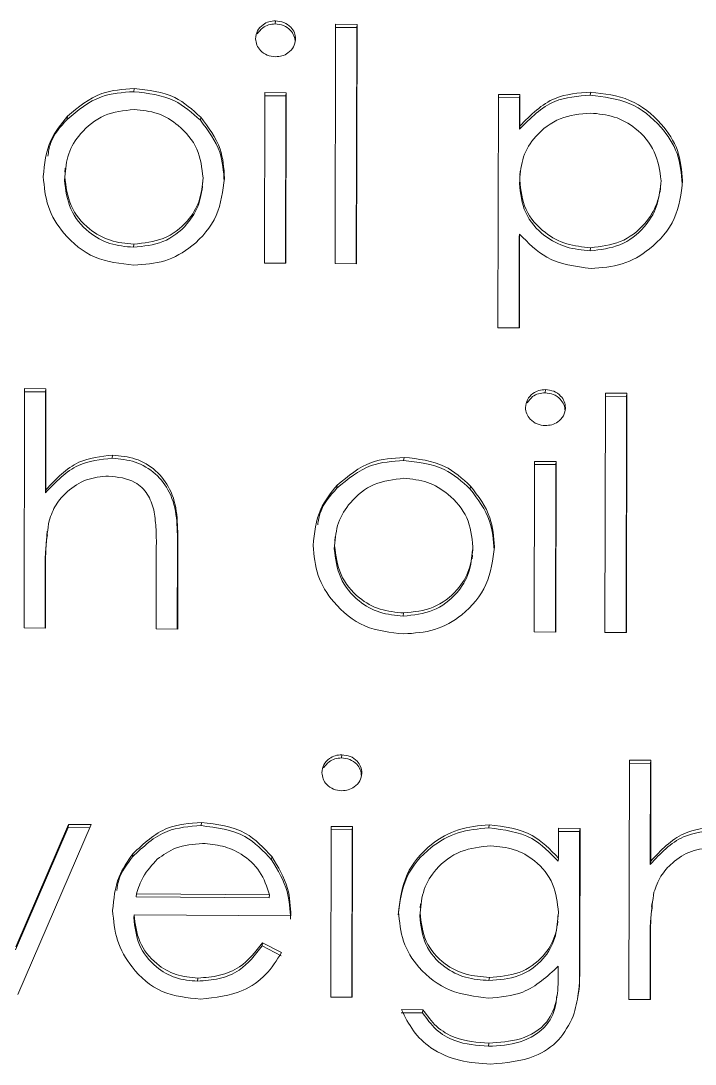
# Model space of a CAD drawing. Extents: x 766778 to 845620, y 133762 to 209800.
# Drawn here: x 788360.56 to 788370.39, y 190692.38 to 190707.61 of the extents above; entities that cross this region are included whole.
import ezdxf

# ---------------------------------------------------------------- set-up
doc = ezdxf.new("R2010")
doc.units = 0
doc.header["$MEASUREMENT"] = 0
doc.layers.get('0').update_dxf_attribs({"color": 1, "linetype": 'CONTINUOUS'})

# ---------------------------------------------------------------- blocks, each defined once
blk = doc.blocks.new('fifui')
at = {"color": 252, "linetype": 'Continuous', "lineweight": 5}
for p, q in [((405082.302, -8302.116), (405082.307, -8302.07)), ((405083.183, -8302.119), (405083.497, -8302.121)), ((405083.183, -8305.613), (405083.183, -8302.119)), ((405083.183, -8302.165), (405083.492, -8302.167)), ((405083.492, -8302.167), (405083.497, -8302.121)), ((405083.492, -8302.167), (405083.492, -8305.615)), ((405083.497, -8302.121), (405083.497, -8305.615)), ((405082.595, -8302.381), (405082.6, -8302.335)), ((405080.241, -8303.108), (405080.246, -8303.062)), ((405086.902, -8303.148), (405086.908, -8303.102)), ((405082.151, -8303.118), (405082.465, -8303.119)), ((405082.151, -8305.607), (405082.151, -8303.118)), ((405082.151, -8303.163), (405082.46, -8303.165)), ((405082.46, -8303.165), (405082.465, -8303.119)), ((405082.46, -8303.165), (405082.46, -8305.609)), ((405082.465, -8303.119), (405082.465, -8305.609)), ((405085.56, -8303.138), (405085.874, -8303.14)), ((405085.56, -8306.545), (405085.56, -8303.138)), ((405085.56, -8303.184), (405085.869, -8303.186)), ((405085.869, -8303.186), (405085.874, -8303.14)), ((405085.869, -8303.186), (405085.869, -8303.646)), ((405085.874, -8303.14), (405085.874, -8303.601)), ((405079.267, -8303.515), (405079.272, -8303.469)), ((405081.213, -8303.524), (405081.218, -8303.478)), ((405085.869, -8303.646), (405085.874, -8303.601)), ((405079.243, -8304.226), (405079.237, -8304.283)), ((405085.882, -8304.258), (405085.876, -8304.315)), ((405079.23, -8304.4), (405079.236, -8304.354)), ((405081.563, -8304.412), (405081.568, -8304.366)), ((405085.869, -8304.436), (405085.874, -8304.39)), ((405088.247, -8304.438), (405088.252, -8304.392)), ((405081.24, -8304.543), (405081.247, -8304.485)), ((405087.924, -8304.562), (405087.931, -8304.505)), ((405085.869, -8305.224), (405085.874, -8305.178)), ((405085.869, -8305.224), (405085.869, -8306.547)), ((405085.874, -8305.178), (405085.874, -8306.547)), ((405080.24, -8305.379), (405080.245, -8305.334)), ((405086.904, -8305.419), (405086.91, -8305.374)), ((405082.465, -8305.609), (405082.151, -8305.607)), ((405083.497, -8305.615), (405083.183, -8305.613)), ((405085.874, -8306.547), (405085.56, -8306.545)), ((405078.653, -8307.445), (405078.967, -8307.447)), ((405078.653, -8310.94), (405078.653, -8307.445)), ((405078.653, -8307.491), (405078.961, -8307.493)), ((405078.961, -8307.493), (405078.967, -8307.447)), ((405078.961, -8307.493), (405078.961, -8308.968)), ((405078.967, -8307.447), (405078.967, -8308.922)), ((405086.249, -8307.493), (405086.254, -8307.447)), ((405087.13, -8307.496), (405087.444, -8307.498)), ((405087.13, -8310.991), (405087.13, -8307.496)), ((405087.439, -8307.544), (405087.444, -8307.498)), ((405087.444, -8307.498), (405087.444, -8310.992)), ((405087.13, -8307.542), (405087.439, -8307.544)), ((405087.439, -8307.544), (405087.439, -8310.992)), ((405086.542, -8307.758), (405086.547, -8307.713)), ((405079.934, -8308.46), (405079.939, -8308.414)), ((405084.188, -8308.485), (405084.194, -8308.44)), ((405086.099, -8308.495), (405086.413, -8308.497)), ((405086.099, -8310.984), (405086.099, -8308.495)), ((405086.099, -8308.541), (405086.407, -8308.542)), ((405086.407, -8308.542), (405086.413, -8308.497)), ((405086.407, -8308.542), (405086.407, -8310.986)), ((405086.413, -8308.497), (405086.413, -8310.986)), ((405083.214, -8308.892), (405083.219, -8308.846)), ((405085.16, -8308.901), (405085.165, -8308.856)), ((405078.961, -8308.968), (405078.967, -8308.922)), ((405078.988, -8309.527), (405078.982, -8309.584)), ((405083.191, -8309.603), (405083.184, -8309.66)), ((405080.581, -8310.951), (405080.581, -8309.78)), ((405080.89, -8309.728), (405080.89, -8310.953)), ((405080.895, -8309.682), (405080.895, -8310.953)), ((405083.178, -8309.777), (405083.183, -8309.731)), ((405085.51, -8309.789), (405085.516, -8309.743)), ((405085.188, -8309.92), (405085.194, -8309.863)), ((405078.961, -8310.087), (405078.961, -8310.941)), ((405078.967, -8310.041), (405078.967, -8310.941)), ((405084.187, -8310.757), (405084.192, -8310.711)), ((405078.967, -8310.941), (405078.653, -8310.94)), ((405080.895, -8310.953), (405080.581, -8310.951)), ((405086.413, -8310.986), (405086.099, -8310.984)), ((405087.444, -8310.992), (405087.13, -8310.991)), ((405083.289, -8312.829), (405083.294, -8312.783)), ((405087.489, -8312.852), (405087.803, -8312.854)), ((405087.489, -8316.346), (405087.489, -8312.852)), ((405087.798, -8312.9), (405087.803, -8312.854)), ((405087.803, -8312.854), (405087.803, -8314.329)), ((405087.489, -8312.898), (405087.798, -8312.9)), ((405087.798, -8312.9), (405087.798, -8314.375)), ((405083.581, -8313.094), (405083.587, -8313.048)), ((405078.535, -8315.639), (405079.304, -8313.853)), ((405078.54, -8315.594), (405079.309, -8313.807)), ((405079.639, -8313.809), (405078.571, -8316.293)), ((405079.304, -8313.853), (405079.309, -8313.807)), ((405079.304, -8313.853), (405079.62, -8313.855)), ((405079.309, -8313.807), (405079.639, -8313.809)), ((405081.242, -8313.821), (405081.247, -8313.775)), ((405083.138, -8313.83), (405083.452, -8313.832)), ((405083.138, -8316.32), (405083.138, -8313.83)), ((405083.138, -8313.876), (405083.447, -8313.878)), ((405083.447, -8313.878), (405083.452, -8313.832)), ((405083.447, -8313.878), (405083.447, -8316.322)), ((405083.452, -8313.832), (405083.452, -8316.322)), ((405085.44, -8313.846), (405085.445, -8313.801)), ((405086.458, -8313.85), (405086.772, -8313.852)), ((405086.458, -8314.286), (405086.458, -8313.85)), ((405086.458, -8313.896), (405086.766, -8313.898)), ((405086.766, -8313.898), (405086.772, -8313.852)), ((405086.766, -8313.898), (405086.766, -8315.874)), ((405086.772, -8313.852), (405086.772, -8315.828)), ((405080.243, -8314.279), (405080.248, -8314.233)), ((405082.272, -8314.317), (405082.277, -8314.272)), ((405086.452, -8314.332), (405086.458, -8314.286)), ((405087.798, -8314.375), (405087.803, -8314.329)), ((405080.295, -8314.864), (405080.3, -8314.818)), ((405080.3, -8314.818), (405082.241, -8314.83)), ((405082.236, -8314.875), (405082.241, -8314.83)), ((405080.295, -8314.864), (405082.236, -8314.875)), ((405084.447, -8314.958), (405084.441, -8315.015)), ((405087.825, -8314.934), (405087.818, -8314.991)), ((405080.262, -8315.169), (405080.267, -8315.124)), ((405082.555, -8315.137), (405080.267, -8315.124)), ((405084.434, -8315.133), (405084.439, -8315.087)), ((405086.445, -8315.265), (405086.451, -8315.208)), ((405087.803, -8315.448), (405087.803, -8316.348)), ((405082.136, -8315.574), (405082.142, -8315.528)), ((405082.136, -8315.574), (405082.415, -8315.718)), ((405082.142, -8315.528), (405082.42, -8315.672)), ((405087.798, -8315.494), (405087.798, -8316.348)), ((405086.458, -8315.992), (405086.458, -8315.863)), ((405081.195, -8316.092), (405081.2, -8316.046)), ((405085.447, -8316.074), (405085.452, -8316.028)), ((405083.452, -8316.322), (405083.138, -8316.32)), ((405086.438, -8316.315), (405086.445, -8316.258)), ((405087.803, -8316.348), (405087.489, -8316.346)), ((405084.17, -8316.501), (405084.484, -8316.503)), ((405084.479, -8316.549), (405084.484, -8316.503)), ((405084.165, -8316.547), (405084.479, -8316.549)), ((405085.44, -8317.035), (405085.445, -8316.989))]:
    blk.add_line(p, q, dxfattribs=at)
for points, knots in [([(405082.017, -8302.332), (405082.022, -8302.292), (405082.034, -8302.211), (405082.116, -8302.127), (405082.21, -8302.077), (405082.274, -8302.073), (405082.307, -8302.07)], [0, 0, 0, 0, 0.279309, 0.558911, 0.779445, 1, 1, 1, 1]), ([(405082.041, -8302.262), (405082.065, -8302.23), (405082.108, -8302.172), (405082.205, -8302.123), (405082.269, -8302.118), (405082.302, -8302.116)], [0, 0, 0, 0, 0.387977, 0.694008, 1, 1, 1, 1]), ([(405082.302, -8302.116), (405082.343, -8302.12), (405082.426, -8302.129), (405082.522, -8302.199), (405082.584, -8302.286), (405082.591, -8302.35), (405082.595, -8302.381)], [0, 0, 0, 0, 0.279862, 0.559861, 0.779926, 1, 1, 1, 1]), ([(405082.307, -8302.07), (405082.348, -8302.075), (405082.432, -8302.083), (405082.527, -8302.153), (405082.59, -8302.24), (405082.596, -8302.304), (405082.6, -8302.335)], [0, 0, 0, 0, 0.279867, 0.559843, 0.779884, 1, 1, 1, 1]), ([(405082.307, -8302.594), (405082.266, -8302.59), (405082.184, -8302.581), (405082.089, -8302.512), (405082.028, -8302.426), (405082.02, -8302.363), (405082.017, -8302.332)], [0, 0, 0, 0, 0.2797777, 0.5597135, 0.7799329, 1, 1, 1, 1]), ([(405082.6, -8302.335), (405082.594, -8302.376), (405082.582, -8302.456), (405082.498, -8302.538), (405082.404, -8302.588), (405082.339, -8302.592), (405082.307, -8302.594)], [0, 0, 0, 0, 0.2791465, 0.5588579, 0.7793593, 1, 1, 1, 1]), ([(405079.267, -8303.515), (405079.425, -8303.382), (405079.708, -8303.145), (405080.078, -8303.12), (405080.241, -8303.108)], [0, 0, 0, 0, 0.558887, 1, 1, 1, 1]), ([(405079.272, -8303.469), (405079.43, -8303.336), (405079.713, -8303.099), (405080.083, -8303.074), (405080.246, -8303.062)], [0, 0, 0, 0, 0.558876, 1, 1, 1, 1]), ([(405080.241, -8303.108), (405080.449, -8303.131), (405080.82, -8303.171), (405081.092, -8303.416), (405081.213, -8303.524)], [0, 0, 0, 0, 0.559189, 1, 1, 1, 1]), ([(405080.246, -8303.062), (405080.454, -8303.085), (405080.825, -8303.125), (405081.098, -8303.37), (405081.218, -8303.478)], [0, 0, 0, 0, 0.559177, 1, 1, 1, 1]), ([(405085.874, -8303.601), (405086.034, -8303.438), (405086.319, -8303.147), (405086.727, -8303.116), (405086.908, -8303.102)], [0, 0, 0, 0, 0.558414, 1, 1, 1, 1]), ([(405086.908, -8303.102), (405087.104, -8303.125), (405087.496, -8303.171), (405087.933, -8303.52), (405088.209, -8303.942), (405088.238, -8304.242), (405088.252, -8304.392)], [0, 0, 0, 0, 0.279624, 0.559432, 0.779704, 1, 1, 1, 1]), ([(405085.869, -8303.646), (405086.028, -8303.484), (405086.313, -8303.193), (405086.722, -8303.162), (405086.902, -8303.148)], [0, 0, 0, 0, 0.558422, 1, 1, 1, 1]), ([(405086.902, -8303.148), (405087.098, -8303.171), (405087.491, -8303.217), (405087.928, -8303.566), (405088.204, -8303.987), (405088.232, -8304.288), (405088.247, -8304.438)], [0, 0, 0, 0, 0.279623, 0.559433, 0.779699, 1, 1, 1, 1]), ([(405080.245, -8303.368), (405080.096, -8303.385), (405079.797, -8303.419), (405079.469, -8303.689), (405079.266, -8304.011), (405079.246, -8304.239), (405079.236, -8304.354)], [0, 0, 0, 0, 0.279487, 0.559261, 0.779549, 1, 1, 1, 1]), ([(405081.254, -8304.366), (405081.237, -8304.22), (405081.203, -8303.929), (405080.926, -8303.606), (405080.597, -8303.402), (405080.362, -8303.379), (405080.245, -8303.368)], [0, 0, 0, 0, 0.279586, 0.559401, 0.779656, 1, 1, 1, 1]), ([(405086.905, -8303.408), (405086.753, -8303.423), (405086.45, -8303.453), (405086.109, -8303.715), (405085.904, -8304.043), (405085.884, -8304.274), (405085.874, -8304.39)], [0, 0, 0, 0, 0.279746, 0.559312, 0.779518, 1, 1, 1, 1]), ([(405087.938, -8304.394), (405087.917, -8304.248), (405087.875, -8303.957), (405087.599, -8303.631), (405087.258, -8303.442), (405087.022, -8303.419), (405086.905, -8303.408)], [0, 0, 0, 0, 0.2793915, 0.5590904, 0.779513, 1, 1, 1, 1]), ([(405078.922, -8304.35), (405078.94, -8304.166), (405078.973, -8303.839), (405079.181, -8303.582), (405079.272, -8303.469)], [0, 0, 0, 0, 0.559293, 1, 1, 1, 1]), ([(405078.989, -8304.05), (405078.998, -8303.988), (405079.028, -8303.784), (405079.169, -8303.625), (405079.267, -8303.515)], [0, 0, 0, 0, 0.304242, 1, 1, 1, 1]), ([(405081.213, -8303.524), (405081.326, -8303.673), (405081.528, -8303.94), (405081.552, -8304.267), (405081.563, -8304.412)], [0, 0, 0, 0, 0.559224, 1, 1, 1, 1]), ([(405081.218, -8303.478), (405081.331, -8303.627), (405081.533, -8303.894), (405081.557, -8304.221), (405081.568, -8304.366)], [0, 0, 0, 0, 0.559215, 1, 1, 1, 1]), ([(405080.246, -8305.639), (405080.05, -8305.619), (405079.659, -8305.578), (405079.228, -8305.222), (405078.964, -8304.798), (405078.936, -8304.499), (405078.922, -8304.35)], [0, 0, 0, 0, 0.279775, 0.559177, 0.779593, 1, 1, 1, 1]), ([(405079.23, -8304.4), (405079.249, -8304.544), (405079.286, -8304.832), (405079.553, -8305.159), (405079.891, -8305.347), (405080.123, -8305.369), (405080.24, -8305.379)], [0, 0, 0, 0, 0.279616, 0.559171, 0.779517, 1, 1, 1, 1]), ([(405079.236, -8304.354), (405079.254, -8304.498), (405079.292, -8304.786), (405079.559, -8305.114), (405079.896, -8305.301), (405080.129, -8305.323), (405080.245, -8305.334)], [0, 0, 0, 0, 0.279617, 0.55916, 0.779506, 1, 1, 1, 1]), ([(405080.24, -8305.379), (405080.388, -8305.364), (405080.684, -8305.333), (405081.019, -8305.075), (405081.215, -8304.751), (405081.238, -8304.525), (405081.249, -8304.412)], [0, 0, 0, 0, 0.279752, 0.559114, 0.77961, 1, 1, 1, 1]), ([(405080.245, -8305.334), (405080.393, -8305.318), (405080.689, -8305.287), (405081.025, -8305.029), (405081.22, -8304.705), (405081.243, -8304.479), (405081.254, -8304.366)], [0, 0, 0, 0, 0.279742, 0.55911, 0.7796, 1, 1, 1, 1]), ([(405081.568, -8304.366), (405081.544, -8304.555), (405081.496, -8304.933), (405081.144, -8305.356), (405080.706, -8305.608), (405080.4, -8305.629), (405080.246, -8305.639)], [0, 0, 0, 0, 0.279522, 0.559383, 0.779508, 1, 1, 1, 1]), ([(405085.869, -8304.436), (405085.886, -8304.583), (405085.919, -8304.878), (405086.205, -8305.202), (405086.55, -8305.384), (405086.786, -8305.408), (405086.904, -8305.419)], [0, 0, 0, 0, 0.279654, 0.558873, 0.779453, 1, 1, 1, 1]), ([(405085.874, -8304.39), (405085.891, -8304.537), (405085.924, -8304.832), (405086.211, -8305.156), (405086.555, -8305.339), (405086.792, -8305.362), (405086.91, -8305.374)], [0, 0, 0, 0, 0.279654, 0.558874, 0.779453, 1, 1, 1, 1]), ([(405086.904, -8305.419), (405087.054, -8305.402), (405087.353, -8305.367), (405087.689, -8305.106), (405087.893, -8304.782), (405087.919, -8304.554), (405087.933, -8304.44)], [0, 0, 0, 0, 0.2796242, 0.559243, 0.7797726, 1, 1, 1, 1]), ([(405086.91, -8305.374), (405087.059, -8305.356), (405087.358, -8305.322), (405087.695, -8305.06), (405087.898, -8304.736), (405087.925, -8304.508), (405087.938, -8304.394)], [0, 0, 0, 0, 0.2796249, 0.5592478, 0.7797743, 1, 1, 1, 1]), ([(405088.252, -8304.392), (405088.229, -8304.584), (405088.183, -8304.967), (405087.818, -8305.386), (405087.381, -8305.643), (405087.072, -8305.667), (405086.917, -8305.679)], [0, 0, 0, 0, 0.279538, 0.559272, 0.779555, 1, 1, 1, 1]), ([(405086.917, -8305.679), (405086.69, -8305.648), (405086.282, -8305.593), (405085.999, -8305.305), (405085.874, -8305.178)], [0, 0, 0, 0, 0.558467, 1, 1, 1, 1]), ([(405085.964, -8307.709), (405085.97, -8307.669), (405085.981, -8307.589), (405086.063, -8307.505), (405086.157, -8307.454), (405086.222, -8307.45), (405086.254, -8307.447)], [0, 0, 0, 0, 0.279274, 0.558888, 0.779441, 1, 1, 1, 1]), ([(405085.988, -8307.64), (405086.012, -8307.607), (405086.056, -8307.549), (405086.152, -8307.5), (405086.217, -8307.496), (405086.249, -8307.493)], [0, 0, 0, 0, 0.387974, 0.693981, 1, 1, 1, 1]), ([(405086.249, -8307.493), (405086.291, -8307.498), (405086.374, -8307.506), (405086.469, -8307.576), (405086.532, -8307.663), (405086.539, -8307.727), (405086.542, -8307.758)], [0, 0, 0, 0, 0.279882, 0.559867, 0.779916, 1, 1, 1, 1]), ([(405086.254, -8307.447), (405086.296, -8307.452), (405086.379, -8307.461), (405086.475, -8307.53), (405086.537, -8307.617), (405086.544, -8307.681), (405086.547, -8307.713)], [0, 0, 0, 0, 0.2798704, 0.5598692, 0.7799135, 1, 1, 1, 1]), ([(405086.254, -8307.972), (405086.213, -8307.967), (405086.131, -8307.958), (405086.037, -8307.889), (405085.975, -8307.803), (405085.968, -8307.741), (405085.964, -8307.709)], [0, 0, 0, 0, 0.279779, 0.55969, 0.779905, 1, 1, 1, 1]), ([(405086.547, -8307.713), (405086.541, -8307.753), (405086.529, -8307.833), (405086.445, -8307.916), (405086.352, -8307.965), (405086.287, -8307.969), (405086.254, -8307.972)], [0, 0, 0, 0, 0.279173, 0.558878, 0.77936, 1, 1, 1, 1]), ([(405078.967, -8308.922), (405079.115, -8308.763), (405079.38, -8308.48), (405079.768, -8308.434), (405079.939, -8308.414)], [0, 0, 0, 0, 0.559941, 1, 1, 1, 1]), ([(405079.939, -8308.414), (405080.054, -8308.425), (405080.283, -8308.445), (405080.584, -8308.627), (405080.89, -8309.026), (405080.893, -8309.411), (405080.895, -8309.682)], [0, 0, 0, 0, 0.187021, 0.373898, 0.560602, 1, 1, 1, 1]), ([(405083.219, -8308.846), (405083.377, -8308.714), (405083.66, -8308.476), (405084.03, -8308.451), (405084.194, -8308.44)], [0, 0, 0, 0, 0.558876, 1, 1, 1, 1]), ([(405084.194, -8308.44), (405084.401, -8308.462), (405084.772, -8308.502), (405085.045, -8308.747), (405085.165, -8308.856)], [0, 0, 0, 0, 0.559182, 1, 1, 1, 1]), ([(405078.961, -8308.968), (405079.11, -8308.809), (405079.375, -8308.525), (405079.763, -8308.48), (405079.934, -8308.46)], [0, 0, 0, 0, 0.559946, 1, 1, 1, 1]), ([(405079.934, -8308.46), (405080.049, -8308.47), (405080.278, -8308.491), (405080.579, -8308.673), (405080.885, -8309.072), (405080.888, -8309.457), (405080.89, -8309.728)], [0, 0, 0, 0, 0.18702, 0.373897, 0.5606, 1, 1, 1, 1]), ([(405083.214, -8308.892), (405083.372, -8308.759), (405083.655, -8308.522), (405084.025, -8308.497), (405084.188, -8308.485)], [0, 0, 0, 0, 0.558877, 1, 1, 1, 1]), ([(405084.188, -8308.485), (405084.396, -8308.508), (405084.767, -8308.548), (405085.04, -8308.793), (405085.16, -8308.901)], [0, 0, 0, 0, 0.559177, 1, 1, 1, 1]), ([(405079.884, -8308.72), (405079.773, -8308.73), (405079.551, -8308.751), (405079.292, -8308.925), (405079.103, -8309.134), (405079.044, -8309.294), (405079.015, -8309.374)], [0, 0, 0, 0, 0.279551, 0.55939, 0.779721, 1, 1, 1, 1]), ([(405080.545, -8309.213), (405080.519, -8309.134), (405080.467, -8308.977), (405080.241, -8308.757), (405080.019, -8308.734), (405079.884, -8308.72)], [0, 0, 0, 0, 0.2813207, 0.5614835, 1, 1, 1, 1]), ([(405084.192, -8308.745), (405084.043, -8308.762), (405083.744, -8308.796), (405083.417, -8309.066), (405083.213, -8309.388), (405083.193, -8309.617), (405083.183, -8309.731)], [0, 0, 0, 0, 0.279486, 0.55926, 0.779548, 1, 1, 1, 1]), ([(405085.202, -8309.743), (405085.184, -8309.597), (405085.15, -8309.306), (405084.874, -8308.984), (405084.545, -8308.779), (405084.31, -8308.757), (405084.192, -8308.745)], [0, 0, 0, 0, 0.279587, 0.559401, 0.779656, 1, 1, 1, 1]), ([(405082.869, -8309.727), (405082.888, -8309.544), (405082.921, -8309.216), (405083.128, -8308.959), (405083.219, -8308.846)], [0, 0, 0, 0, 0.559286, 1, 1, 1, 1]), ([(405082.936, -8309.427), (405082.945, -8309.365), (405082.976, -8309.161), (405083.116, -8309.002), (405083.214, -8308.892)], [0, 0, 0, 0, 0.304269, 1, 1, 1, 1]), ([(405085.165, -8308.856), (405085.278, -8309.005), (405085.48, -8309.271), (405085.505, -8309.599), (405085.516, -8309.743)], [0, 0, 0, 0, 0.559213, 1, 1, 1, 1]), ([(405085.16, -8308.901), (405085.273, -8309.05), (405085.475, -8309.317), (405085.5, -8309.644), (405085.51, -8309.789)], [0, 0, 0, 0, 0.559214, 1, 1, 1, 1]), ([(405080.581, -8309.78), (405080.582, -8309.674), (405080.583, -8309.484), (405080.557, -8309.296), (405080.545, -8309.213)], [0, 0, 0, 0, 0.560293, 1, 1, 1, 1]), ([(405079.015, -8309.374), (405078.997, -8309.498), (405078.966, -8309.719), (405078.966, -8309.943), (405078.967, -8310.041)], [0, 0, 0, 0, 0.559644, 1, 1, 1, 1]), ([(405078.991, -8309.58), (405078.982, -8309.65), (405078.959, -8309.819), (405078.96, -8309.989), (405078.961, -8310.087)], [0, 0, 0, 0, 0.419956, 1, 1, 1, 1]), ([(405084.194, -8311.017), (405083.998, -8310.996), (405083.606, -8310.955), (405083.175, -8310.599), (405082.911, -8310.175), (405082.883, -8309.876), (405082.869, -8309.727)], [0, 0, 0, 0, 0.279775, 0.559177, 0.779593, 1, 1, 1, 1]), ([(405083.178, -8309.777), (405083.196, -8309.921), (405083.234, -8310.209), (405083.501, -8310.537), (405083.838, -8310.724), (405084.071, -8310.746), (405084.187, -8310.757)], [0, 0, 0, 0, 0.279618, 0.559159, 0.779506, 1, 1, 1, 1]), ([(405083.183, -8309.731), (405083.202, -8309.875), (405083.239, -8310.163), (405083.506, -8310.491), (405083.843, -8310.678), (405084.076, -8310.7), (405084.192, -8310.711)], [0, 0, 0, 0, 0.279625, 0.559171, 0.779517, 1, 1, 1, 1]), ([(405084.187, -8310.757), (405084.335, -8310.741), (405084.632, -8310.71), (405084.967, -8310.452), (405085.162, -8310.128), (405085.185, -8309.902), (405085.196, -8309.789)], [0, 0, 0, 0, 0.279744, 0.559113, 0.77961, 1, 1, 1, 1]), ([(405084.192, -8310.711), (405084.341, -8310.695), (405084.637, -8310.664), (405084.972, -8310.406), (405085.168, -8310.082), (405085.19, -8309.856), (405085.202, -8309.743)], [0, 0, 0, 0, 0.279745, 0.559116, 0.779609, 1, 1, 1, 1]), ([(405085.516, -8309.743), (405085.492, -8309.932), (405085.443, -8310.311), (405085.091, -8310.734), (405084.654, -8310.985), (405084.347, -8311.006), (405084.194, -8311.017)], [0, 0, 0, 0, 0.279525, 0.55938, 0.779508, 1, 1, 1, 1]), ([(405083.004, -8313.045), (405083.009, -8313.005), (405083.021, -8312.924), (405083.103, -8312.84), (405083.196, -8312.79), (405083.261, -8312.785), (405083.294, -8312.783)], [0, 0, 0, 0, 0.279269, 0.558894, 0.779443, 1, 1, 1, 1]), ([(405083.027, -8312.975), (405083.052, -8312.943), (405083.095, -8312.885), (405083.192, -8312.836), (405083.256, -8312.831), (405083.289, -8312.829)], [0, 0, 0, 0, 0.387936, 0.694006, 1, 1, 1, 1]), ([(405083.289, -8312.829), (405083.33, -8312.833), (405083.413, -8312.842), (405083.509, -8312.911), (405083.571, -8312.999), (405083.578, -8313.062), (405083.581, -8313.094)], [0, 0, 0, 0, 0.2798645, 0.5598655, 0.7798863, 1, 1, 1, 1]), ([(405083.294, -8312.783), (405083.335, -8312.788), (405083.418, -8312.796), (405083.514, -8312.866), (405083.576, -8312.953), (405083.583, -8313.017), (405083.587, -8313.048)], [0, 0, 0, 0, 0.279882, 0.559867, 0.779916, 1, 1, 1, 1]), ([(405083.294, -8313.307), (405083.253, -8313.303), (405083.171, -8313.294), (405083.076, -8313.225), (405083.014, -8313.139), (405083.007, -8313.076), (405083.004, -8313.045)], [0, 0, 0, 0, 0.2798073, 0.5596858, 0.7799221, 1, 1, 1, 1]), ([(405083.587, -8313.048), (405083.581, -8313.088), (405083.569, -8313.169), (405083.485, -8313.251), (405083.391, -8313.301), (405083.326, -8313.305), (405083.294, -8313.307)], [0, 0, 0, 0, 0.279178, 0.558867, 0.779357, 1, 1, 1, 1]), ([(405080.243, -8314.279), (405080.399, -8314.13), (405080.681, -8313.862), (405081.07, -8313.834), (405081.242, -8313.821)], [0, 0, 0, 0, 0.55857, 1, 1, 1, 1]), ([(405080.248, -8314.233), (405080.405, -8314.084), (405080.686, -8313.816), (405081.075, -8313.788), (405081.247, -8313.775)], [0, 0, 0, 0, 0.558579, 1, 1, 1, 1]), ([(405081.242, -8313.821), (405081.469, -8313.848), (405081.876, -8313.897), (405082.15, -8314.189), (405082.272, -8314.317)], [0, 0, 0, 0, 0.558913, 1, 1, 1, 1]), ([(405081.247, -8313.775), (405081.474, -8313.802), (405081.881, -8313.851), (405082.156, -8314.143), (405082.277, -8314.272)], [0, 0, 0, 0, 0.558929, 1, 1, 1, 1]), ([(405084.12, -8315.119), (405084.144, -8314.931), (405084.194, -8314.554), (405084.55, -8314.137), (405084.985, -8313.89), (405085.288, -8313.861), (405085.44, -8313.846)], [0, 0, 0, 0, 0.2795408, 0.5591113, 0.7796328, 1, 1, 1, 1]), ([(405084.125, -8315.073), (405084.15, -8314.885), (405084.199, -8314.509), (405084.555, -8314.092), (405084.99, -8313.844), (405085.294, -8313.815), (405085.445, -8313.801)], [0, 0, 0, 0, 0.279549, 0.55911, 0.779639, 1, 1, 1, 1]), ([(405085.44, -8313.846), (405085.662, -8313.874), (405086.06, -8313.923), (405086.332, -8314.207), (405086.452, -8314.332)], [0, 0, 0, 0, 0.558597, 1, 1, 1, 1]), ([(405085.445, -8313.801), (405085.668, -8313.828), (405086.066, -8313.877), (405086.337, -8314.161), (405086.458, -8314.286)], [0, 0, 0, 0, 0.558596, 1, 1, 1, 1]), ([(405087.798, -8314.375), (405087.946, -8314.216), (405088.212, -8313.932), (405088.6, -8313.887), (405088.771, -8313.866)], [0, 0, 0, 0, 0.55993, 1, 1, 1, 1]), ([(405087.803, -8314.329), (405087.952, -8314.17), (405088.217, -8313.886), (405088.605, -8313.841), (405088.776, -8313.821)], [0, 0, 0, 0, 0.559946, 1, 1, 1, 1]), ([(405081.263, -8314.081), (405081.128, -8314.092), (405080.885, -8314.111), (405080.69, -8314.25), (405080.604, -8314.311)], [0, 0, 0, 0, 0.559458, 1, 1, 1, 1]), ([(405082.241, -8314.83), (405082.203, -8314.712), (405082.126, -8314.476), (405081.857, -8314.237), (405081.56, -8314.106), (405081.362, -8314.089), (405081.263, -8314.081)], [0, 0, 0, 0, 0.280137, 0.559194, 0.7796, 1, 1, 1, 1]), ([(405085.471, -8314.107), (405085.32, -8314.123), (405085.019, -8314.156), (405084.676, -8314.414), (405084.474, -8314.742), (405084.451, -8314.972), (405084.439, -8315.087)], [0, 0, 0, 0, 0.27975, 0.559283, 0.779622, 1, 1, 1, 1]), ([(405086.458, -8315.082), (405086.443, -8314.938), (405086.412, -8314.652), (405086.148, -8314.327), (405085.815, -8314.141), (405085.586, -8314.118), (405085.471, -8314.107)], [0, 0, 0, 0, 0.279812, 0.55909, 0.77958, 1, 1, 1, 1]), ([(405088.721, -8314.126), (405088.61, -8314.137), (405088.388, -8314.158), (405088.129, -8314.331), (405087.939, -8314.54), (405087.881, -8314.7), (405087.852, -8314.78)], [0, 0, 0, 0, 0.2795554, 0.5593853, 0.7797078, 1, 1, 1, 1]), ([(405079.953, -8315.063), (405079.969, -8314.894), (405079.997, -8314.592), (405080.171, -8314.343), (405080.248, -8314.233)], [0, 0, 0, 0, 0.559423, 1, 1, 1, 1]), ([(405080.012, -8314.77), (405080.019, -8314.719), (405080.045, -8314.536), (405080.16, -8314.387), (405080.243, -8314.279)], [0, 0, 0, 0, 0.2818799, 1, 1, 1, 1]), ([(405080.604, -8314.311), (405080.528, -8314.394), (405080.392, -8314.544), (405080.328, -8314.734), (405080.3, -8314.818)], [0, 0, 0, 0, 0.558797, 1, 1, 1, 1]), ([(405082.272, -8314.317), (405082.363, -8314.468), (405082.526, -8314.737), (405082.542, -8315.046), (405082.55, -8315.183)], [0, 0, 0, 0, 0.5588909, 1, 1, 1, 1]), ([(405082.277, -8314.272), (405082.368, -8314.422), (405082.531, -8314.691), (405082.548, -8315.001), (405082.555, -8315.137)], [0, 0, 0, 0, 0.558901, 1, 1, 1, 1]), ([(405087.852, -8314.78), (405087.834, -8314.904), (405087.803, -8315.126), (405087.803, -8315.349), (405087.803, -8315.448)], [0, 0, 0, 0, 0.559644, 1, 1, 1, 1]), ([(405087.828, -8314.986), (405087.818, -8315.057), (405087.796, -8315.225), (405087.797, -8315.395), (405087.798, -8315.494)], [0, 0, 0, 0, 0.4199351, 1, 1, 1, 1]), ([(405081.239, -8316.352), (405081.045, -8316.334), (405080.657, -8316.298), (405080.238, -8315.932), (405079.995, -8315.505), (405079.967, -8315.21), (405079.953, -8315.063)], [0, 0, 0, 0, 0.279884, 0.558859, 0.779463, 1, 1, 1, 1]), ([(405080.267, -8315.124), (405080.283, -8315.259), (405080.316, -8315.528), (405080.563, -8315.835), (405080.873, -8316.018), (405081.091, -8316.037), (405081.2, -8316.046)], [0, 0, 0, 0, 0.279961, 0.559363, 0.779522, 1, 1, 1, 1]), ([(405085.436, -8316.334), (405085.245, -8316.309), (405084.863, -8316.261), (405084.425, -8315.932), (405084.167, -8315.512), (405084.139, -8315.219), (405084.125, -8315.073)], [0, 0, 0, 0, 0.279717, 0.559359, 0.779638, 1, 1, 1, 1]), ([(405084.434, -8315.133), (405084.45, -8315.276), (405084.483, -8315.562), (405084.761, -8315.879), (405085.101, -8316.049), (405085.331, -8316.066), (405085.447, -8316.074)], [0, 0, 0, 0, 0.279599, 0.558938, 0.779241, 1, 1, 1, 1]), ([(405084.439, -8315.087), (405084.455, -8315.23), (405084.488, -8315.516), (405084.766, -8315.833), (405085.106, -8316.003), (405085.337, -8316.02), (405085.452, -8316.028)], [0, 0, 0, 0, 0.279591, 0.558939, 0.779251, 1, 1, 1, 1]), ([(405085.447, -8316.074), (405085.595, -8316.063), (405085.892, -8316.041), (405086.236, -8315.794), (405086.428, -8315.467), (405086.444, -8315.241), (405086.452, -8315.127)], [0, 0, 0, 0, 0.280167, 0.559282, 0.779384, 1, 1, 1, 1]), ([(405085.452, -8316.028), (405085.6, -8316.017), (405085.897, -8315.995), (405086.242, -8315.749), (405086.433, -8315.421), (405086.449, -8315.195), (405086.458, -8315.082)], [0, 0, 0, 0, 0.280167, 0.559279, 0.779396, 1, 1, 1, 1]), ([(405080.262, -8315.169), (405080.278, -8315.304), (405080.31, -8315.574), (405080.558, -8315.881), (405080.868, -8316.064), (405081.086, -8316.083), (405081.195, -8316.092)], [0, 0, 0, 0, 0.279959, 0.559356, 0.779522, 1, 1, 1, 1]), ([(405081.195, -8316.092), (405081.301, -8316.084), (405081.512, -8316.068), (405081.871, -8315.922), (405082.036, -8315.706), (405082.136, -8315.574)], [0, 0, 0, 0, 0.280528, 0.560955, 1, 1, 1, 1]), ([(405081.2, -8316.046), (405081.306, -8316.038), (405081.517, -8316.022), (405081.876, -8315.876), (405082.041, -8315.66), (405082.142, -8315.528)], [0, 0, 0, 0, 0.280539, 0.560971, 1, 1, 1, 1]), ([(405082.42, -8315.672), (405082.349, -8315.784), (405082.207, -8316.009), (405081.804, -8316.295), (405081.453, -8316.331), (405081.239, -8316.352)], [0, 0, 0, 0, 0.2809124, 0.5614084, 1, 1, 1, 1]), ([(405086.458, -8315.863), (405086.296, -8316.014), (405086.007, -8316.283), (405085.611, -8316.318), (405085.436, -8316.334)], [0, 0, 0, 0, 0.558767, 1, 1, 1, 1]), ([(405086.772, -8315.828), (405086.771, -8315.973), (405086.771, -8316.231), (405086.707, -8316.481), (405086.678, -8316.591)], [0, 0, 0, 0, 0.5604431, 1, 1, 1, 1]), ([(405086.766, -8315.874), (405086.771, -8316.019), (405086.776, -8316.168), (405086.744, -8316.312), (405086.743, -8316.315)], [0, 0, 0, 0, 0.9784987, 1, 1, 1, 1]), ([(405085.445, -8316.989), (405085.601, -8316.979), (405085.911, -8316.96), (405086.309, -8316.728), (405086.453, -8316.349), (405086.456, -8316.111), (405086.458, -8315.992)], [0, 0, 0, 0, 0.280813, 0.55986, 0.778647, 1, 1, 1, 1]), ([(405085.44, -8317.035), (405085.596, -8317.025), (405085.908, -8317.006), (405086.299, -8316.774), (405086.424, -8316.484), (405086.431, -8316.338), (405086.433, -8316.309)], [0, 0, 0, 0, 0.33761, 0.673091, 0.936128, 1, 1, 1, 1]), ([(405085.476, -8317.295), (405085.322, -8317.285), (405085.016, -8317.265), (405084.613, -8317.096), (405084.328, -8316.819), (405084.223, -8316.607), (405084.17, -8316.501)], [0, 0, 0, 0, 0.28027, 0.559983, 0.779565, 1, 1, 1, 1]), ([(405084.484, -8316.503), (405084.545, -8316.588), (405084.667, -8316.759), (405085.003, -8316.957), (405085.278, -8316.977), (405085.445, -8316.989)], [0, 0, 0, 0, 0.280329, 0.560259, 1, 1, 1, 1]), ([(405084.479, -8316.549), (405084.54, -8316.634), (405084.662, -8316.805), (405084.997, -8317.003), (405085.272, -8317.023), (405085.44, -8317.035)], [0, 0, 0, 0, 0.280335, 0.560248, 1, 1, 1, 1]), ([(405086.678, -8316.591), (405086.616, -8316.714), (405086.491, -8316.96), (405086.059, -8317.245), (405085.697, -8317.276), (405085.476, -8317.295)], [0, 0, 0, 0, 0.280093, 0.560315, 1, 1, 1, 1])]:
    blk.add_open_spline(points, degree=3, knots=knots, dxfattribs=at)
blk = doc.blocks.new('A$C7EB86452')
at = {"rotation": 352.0000000000881}
blk.add_blockref('fifui', (-398601.243, 63941.463), dxfattribs=at)
blk = doc.blocks.new('ENGINE')
at = {"color": 4, "linetype": 'Continuous', "ltscale": 12, "rotation": 7.698618751251217}
blk.add_blockref('A$C7EB86452', (945855.316, 205857.513), dxfattribs=at)

msp = doc.modelspace()

# ---------------------------------------------------------------- block references
at = {"color": 7, "linetype": 'Continuous', "rotation": 0.1984573570547499}
msp.add_blockref('ENGINE', (-158232.80366, -17964.77499), dxfattribs=at)

doc.saveas('drawing.dxf')
